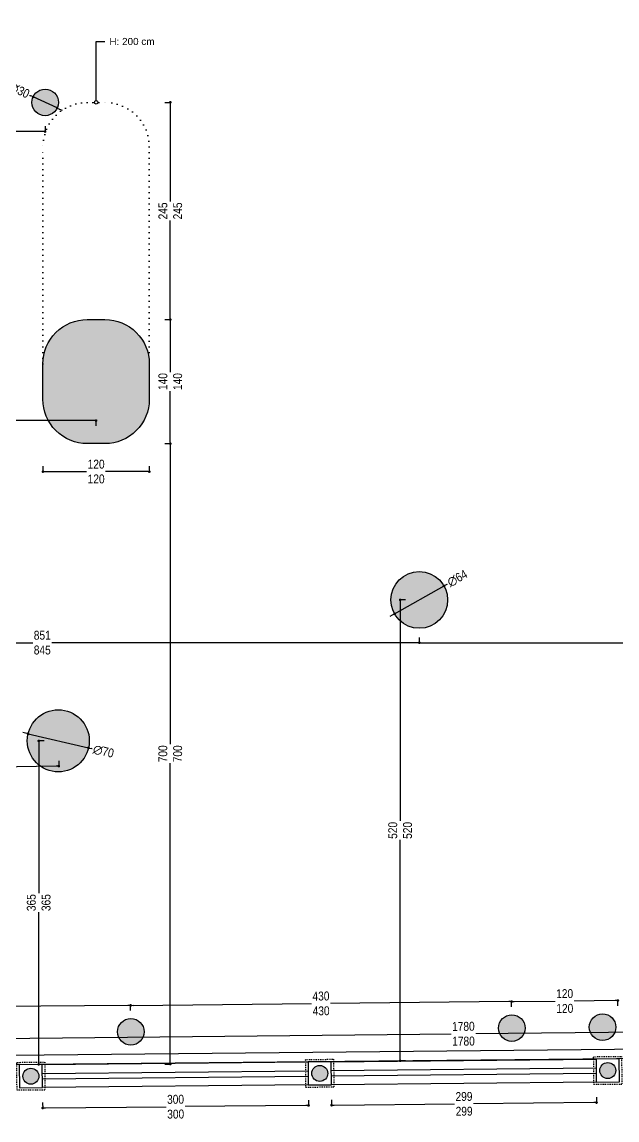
# Model space of a CAD drawing. Header units: millimetres. Extents: x 863 to 22635, y -482 to 12118.
# Drawn here: x 15644 to 16315, y 7061 to 8300 of the extents above; entities that cross this region are included whole.
import ezdxf
from ezdxf import colors
from ezdxf.entities.mleader import LeaderData, LeaderLine
from ezdxf.math import Vec2, Vec3

# ---------------------------------------------------------------- set-up
doc = ezdxf.new("R2010")
doc.units = ezdxf.units.MM
doc.header["$PDMODE"] = 35
doc.linetypes.add('DOTX2', pattern=[12.7, 0, -12.7])
doc.linetypes.add('JIS_02_1.0', pattern=[2, 1, -1])
for name, color, linetype in [('ALUMINIUM_0G', 145, 'Continuous'), ('DIM_0G', 20, 'Continuous'), ('Existing WALL_0G', 65, 'Continuous'), ('LIGHT_0G', 12, 'Continuous'), ('PAVEMENT OUTSIDE_0G', 25, 'Continuous'), ('PLANT TREE_0G', 65, 'Continuous')]:
    doc.layers.add(name, color=color, linetype=linetype)
doc.styles.add('OZGU', font='ARIALN.TTF')
doc.styles.get("Standard").update_dxf_attribs({"font": 'arial.ttf'})
doc.dimstyles.new('0G_1_50_ORTA', dxfattribs={"dimtxt": 10, "dimasz": 3, "dimexe": 1, "dimexo": 4, "dimgap": 1, "dimtad": 0, "dimdec": 1, "dimzin": 9, "dimtxsty": 'OZGU', "dimblk": 'DOT', "dimcen": 2, "dimclrd": 256, "dimclre": 256, "dimclrt": 256, "dimadec": 1, "dimazin": 2, "dimtfac": 1, "dimtdec": 1, "dimtix": 1, "dimtmove": 2, "dimatfit": 3, "dimldrblk": 'ARCHTICK', "dimfxl": 6, "dimfxlon": 1, "dimtfill": 1, "dimarcsym": 0})

# ---------------------------------------------------------------- blocks, each defined once
blk = doc.blocks.new('220907_DIS-KOLON')
at = {"layer": 'LIGHT_0G'}
h = blk.add_hatch(color=51, dxfattribs=at)
h.dxf.hatch_style = 1
edge = h.paths.add_edge_path()
edge.add_arc((0, 0), 9, 0, 360)
at = {"layer": 'Existing WALL_0G', "linetype": 'JIS_02_1.0'}
blk.add_lwpolyline([(15.9, -15.6), (-15.6, -15.9), (-15.9, 15.6), (15.6, 15.9)], close=True, dxfattribs=at)
at = {"layer": 'Existing WALL_0G'}
blk.add_lwpolyline([(13.1, -12.9), (12.9, 13.1), (-13.1, 12.9), (-12.9, -13.1)], close=True, dxfattribs=at)
at = {"layer": 'LIGHT_0G', "color": 51}
blk.add_circle((0, 0), 9, dxfattribs=at)
blk = doc.blocks.new('220907_BAHCE-SINIR-DUVAR')
at = {"layer": 'ALUMINIUM_0G'}
for points in [[(728.9, 10.1), (1027.9, 13.1)], [(402.9, 6.9), (702.9, 9.9)], [(403, 0.9), (703, 3.9)], [(729, 4.1), (1028, 7.1)]]:
    blk.add_lwpolyline(points, dxfattribs=at)
at = {"layer": 'Existing WALL_0G'}
for points in [[(402.9, 16.9), (702.8, 19.9)], [(728.8, 20.1), (1027.8, 23.1)], [(703.1, -6.1), (403.1, -9.1)], [(1028.1, -2.9), (729.1, -5.9)]]:
    blk.add_lwpolyline(points, dxfattribs=at)
for p in [(1041, 10.2), (390, 3.8), (716, 7)]:
    blk.add_blockref('220907_DIS-KOLON', p, dxfattribs=at)
blk = doc.blocks.new('_Dot')
at = {"color": 0, "linetype": 'ByBlock', "lineweight": -2}
blk.add_line((-0.5, 0), (-1, 0), dxfattribs=at)
at = {"color": 0, "linetype": 'ByBlock', "const_width": 0.5}
blk.add_lwpolyline([(-0.25, 0, 1), (0.25, 0, 1)], format="xyb", close=True, dxfattribs=at)
blk = doc.blocks.new('*D733')
at = {"layer": 'Defpoints', "color": 0, "transparency": 16777216}
for p in [(15992.8, 7100.4), (16291.8, 7103.3), (15993.1, 7077.3)]:
    blk.add_point(p, dxfattribs=at)
at = {"layer": 'DIM_0G', "lineweight": -2, "transparency": 16777216}
for p, q in [((15993, 7083.3), (15993.1, 7076.3)), ((15996.1, 7077.4), (16132.4, 7078.7)), ((16289.1, 7080.2), (16152.7, 7078.9)), ((16292, 7086.3), (16292.1, 7079.3))]:
    blk.add_line(p, q, dxfattribs=at)
at = {"layer": 'DIM_0G', "lineweight": -2, "transparency": 16777216, "xscale": 3, "yscale": 3, "zscale": 3}
for p, rotation in [((15993.1, 7077.3), 180.5604400038707), ((16292.1, 7080.3), 0.5604400038706903)]:
    blk.add_blockref('_Dot', p, dxfattribs=dict(at, rotation=rotation))
at = {"layer": 'DIM_0G', "transparency": 16777216, "insert": (16142.6, 7078.8), "char_height": 10, "attachment_point": 5, "rotation": 0.5604, "style": 'OZGU', "bg_fill": 3, "box_fill_scale": 1.1, "bg_fill_color": 256, "bg_fill_true_color": 13158600, "bg_fill_transparency": 0}
blk.add_mtext('299\\P299', dxfattribs=at)
blk = doc.blocks.new('_ArchTick')
at = {"color": 0, "linetype": 'ByBlock', "const_width": 0.15}
blk.add_lwpolyline([(-0.5, -0.5), (0.5, 0.5)], dxfattribs=at)
blk = doc.blocks.new('*D734')
at = {"layer": 'Defpoints', "color": 0, "transparency": 16777216}
for p in [(15966.8, 7100.1), (15666.9, 7097.2), (15667.1, 7074.2)]:
    blk.add_point(p, dxfattribs=at)
at = {"layer": 'DIM_0G', "lineweight": -2, "transparency": 16777216}
for p, q in [((15667, 7080.2), (15667.1, 7073.2)), ((15670.1, 7074.2), (15807, 7075.5)), ((15964.1, 7077.1), (15827.1, 7075.7)), ((15967, 7083.1), (15967.1, 7076.1))]:
    blk.add_line(p, q, dxfattribs=at)
at = {"layer": 'DIM_0G', "lineweight": -2, "transparency": 16777216, "xscale": 3, "yscale": 3, "zscale": 3}
for p, rotation in [((15667.1, 7074.2), 180.5604400063357), ((15967.1, 7077.1), 0.5604400063356785)]:
    blk.add_blockref('_Dot', p, dxfattribs=dict(at, rotation=rotation))
at = {"layer": 'DIM_0G', "transparency": 16777216, "insert": (15817.1, 7075.6), "char_height": 10, "attachment_point": 5, "rotation": 0.5604, "style": 'OZGU', "bg_fill": 3, "box_fill_scale": 1.1, "bg_fill_color": 256, "bg_fill_true_color": 13158600, "bg_fill_transparency": 0}
blk.add_mtext('300\\P300', dxfattribs=at)
blk = doc.blocks.new('*D738')
at = {"layer": 'Defpoints', "color": 0, "transparency": 16777216}
for p in [(17031.8, 7166.6), (17032, 7147.6), (15252.1, 7130.1)]:
    blk.add_point(p, dxfattribs=at)
at = {"layer": 'DIM_0G', "lineweight": -2, "transparency": 16777216}
for p, q in [((17028.8, 7166.6), (16154.7, 7158)), ((17031.9, 7160.6), (17031.8, 7167.6)), ((15252, 7143.2), (15251.9, 7150.2)), ((15254.9, 7149.2), (16129, 7157.8))]:
    blk.add_line(p, q, dxfattribs=at)
at = {"layer": 'DIM_0G', "lineweight": -2, "transparency": 16777216, "xscale": 3, "yscale": 3, "zscale": 3}
for p, rotation in [((17031.8, 7166.6), 0.5604400401594011), ((15251.9, 7149.2), 180.5604400401594)]:
    blk.add_blockref('_Dot', p, dxfattribs=dict(at, rotation=rotation))
at = {"layer": 'DIM_0G', "transparency": 16777216, "insert": (16141.9, 7157.9), "char_height": 10, "attachment_point": 5, "rotation": 0.5604, "style": 'OZGU', "bg_fill": 3, "box_fill_scale": 1.1, "bg_fill_color": 256, "bg_fill_true_color": 13158600, "bg_fill_transparency": 0}
blk.add_mtext('1780\\P1780', dxfattribs=at)
blk = doc.blocks.new('*D740')
at = {"layer": 'Defpoints', "color": 0, "transparency": 16777216}
for p in [(16196.2, 7194.2), (16196.5, 7164.4), (15766.5, 7160.2)]:
    blk.add_point(p, dxfattribs=at)
at = {"layer": 'DIM_0G', "lineweight": -2, "transparency": 16777216}
for p, q in [((15766.3, 7184), (15766.2, 7191)), ((15769.3, 7190), (15971, 7192)), ((16193.2, 7194.2), (15991.4, 7192.2)), ((16196.3, 7188.2), (16196.2, 7195.2))]:
    blk.add_line(p, q, dxfattribs=at)
at = {"layer": 'DIM_0G', "lineweight": -2, "transparency": 16777216, "xscale": 3, "yscale": 3, "zscale": 3}
for p, rotation in [((15766.3, 7190), 180.5604400401593), ((16196.2, 7194.2), 0.5604400401593247)]:
    blk.add_blockref('_Dot', p, dxfattribs=dict(at, rotation=rotation))
at = {"layer": 'DIM_0G', "transparency": 16777216, "insert": (15981.2, 7192.1), "char_height": 10, "attachment_point": 5, "rotation": 0.5604, "style": 'OZGU', "bg_fill": 3, "box_fill_scale": 1.1, "bg_fill_color": 256, "bg_fill_true_color": 13158600, "bg_fill_transparency": 0}
blk.add_mtext('430\\P430', dxfattribs=at)
blk = doc.blocks.new('*D741')
at = {"layer": 'Defpoints', "color": 0, "transparency": 16777216}
for p in [(16316.2, 7195.4), (16196.5, 7164.4), (16316.5, 7165.6)]:
    blk.add_point(p, dxfattribs=at)
at = {"layer": 'DIM_0G', "lineweight": -2, "transparency": 16777216}
for p, q in [((16196.3, 7188.2), (16196.2, 7195.2)), ((16199.2, 7194.2), (16246.5, 7194.7)), ((16313.2, 7195.4), (16265.9, 7194.9)), ((16316.3, 7189.4), (16316.2, 7196.4))]:
    blk.add_line(p, q, dxfattribs=at)
at = {"layer": 'DIM_0G', "lineweight": -2, "transparency": 16777216, "xscale": 3, "yscale": 3, "zscale": 3}
for p, rotation in [((16196.2, 7194.2), 180.5604400401593), ((16316.2, 7195.4), 0.560440040159312)]:
    blk.add_blockref('_Dot', p, dxfattribs=dict(at, rotation=rotation))
at = {"layer": 'DIM_0G', "transparency": 16777216, "insert": (16256.2, 7194.8), "char_height": 10, "attachment_point": 5, "rotation": 0.5604, "style": 'OZGU', "bg_fill": 3, "box_fill_scale": 1.1, "bg_fill_color": 256, "bg_fill_true_color": 13158600, "bg_fill_transparency": 0}
blk.add_mtext('120\\P120', dxfattribs=at)
blk = doc.blocks.new('*D745')
at = {"layer": 'Defpoints', "color": 0, "transparency": 16777216}
for p in [(15766.3, 7190), (15251.6, 7155.1), (15766.5, 7160.2)]:
    blk.add_point(p, dxfattribs=at)
at = {"layer": 'DIM_0G', "lineweight": -2, "transparency": 16777216}
for p, q in [((15251.3, 7179), (15251.3, 7186)), ((15254.3, 7185), (15498.7, 7187.4)), ((15763.3, 7190), (15518.9, 7187.6)), ((15766.3, 7184), (15766.2, 7191))]:
    blk.add_line(p, q, dxfattribs=at)
at = {"layer": 'DIM_0G', "lineweight": -2, "transparency": 16777216, "xscale": 3, "yscale": 3, "zscale": 3}
for p, rotation in [((15251.3, 7185), 180.5604400401595), ((15766.3, 7190), 0.5604400401595155)]:
    blk.add_blockref('_Dot', p, dxfattribs=dict(at, rotation=rotation))
at = {"layer": 'DIM_0G', "transparency": 16777216, "insert": (15508.8, 7187.5), "char_height": 10, "attachment_point": 5, "rotation": 0.5604, "style": 'OZGU', "bg_fill": 3, "box_fill_scale": 1.1, "bg_fill_color": 256, "bg_fill_true_color": 13158600, "bg_fill_transparency": 0}
blk.add_mtext('515\\P515', dxfattribs=at)
blk = doc.blocks.new('*D746')
at = {"layer": 'Defpoints', "color": 0, "transparency": 16777216}
blk.add_point((15650.6, 7496.4), dxfattribs=at)
at = {"layer": 'DIM_0G', "lineweight": -2, "transparency": 16777216}
for p, q in [((15647.7, 7497.1), (15644.8, 7497.8)), ((15724.6, 7479.1), (15721.7, 7479.8))]:
    blk.add_line(p, q, dxfattribs=at)
at = {"layer": 'DIM_0G', "lineweight": -2, "transparency": 16777216, "xscale": 3, "yscale": 3, "zscale": 3, "rotation": 346.7801346975967}
blk.add_blockref('_Dot', (15650.6, 7496.4), dxfattribs=at)
at = {"layer": 'DIM_0G', "transparency": 16777216, "insert": (15735.6, 7476.5), "char_height": 10, "attachment_point": 5, "rotation": 346.7801, "style": 'OZGU', "bg_fill": 3, "box_fill_scale": 1.1, "bg_fill_color": 256, "bg_fill_true_color": 13158600, "bg_fill_transparency": 0}
blk.add_mtext('∅70', dxfattribs=at)
at = {"layer": 'Defpoints', "color": 0, "transparency": 16777216}
blk.add_point((15718.8, 7480.4), dxfattribs=at)
at = {"layer": 'DIM_0G', "lineweight": -2, "transparency": 16777216}
blk.add_line((15650.6, 7496.4), (15718.8, 7480.4), dxfattribs=at)
at = {"layer": 'DIM_0G', "lineweight": -2, "transparency": 16777216, "xscale": 3, "yscale": 3, "zscale": 3, "rotation": 166.7801346975967}
blk.add_blockref('_Dot', (15718.8, 7480.4), dxfattribs=at)
blk = doc.blocks.new('*D747')
at = {"layer": 'Defpoints', "color": 0, "transparency": 16777216}
for p in [(15684.7, 7488.4), (15662.6, 7123.4), (15688.3, 7123.4)]:
    blk.add_point(p, dxfattribs=at)
at = {"layer": 'DIM_0G', "lineweight": -2, "transparency": 16777216}
for p, q in [((15668.6, 7488.4), (15661.6, 7488.4)), ((15662.6, 7485.4), (15662.6, 7316)), ((15662.6, 7126.4), (15662.6, 7295.8)), ((15668.6, 7123.4), (15661.6, 7123.4))]:
    blk.add_line(p, q, dxfattribs=at)
at = {"layer": 'DIM_0G', "lineweight": -2, "transparency": 16777216, "xscale": 3, "yscale": 3, "zscale": 3}
for p, rotation in [((15662.6, 7488.4), 90), ((15662.6, 7123.4), 270)]:
    blk.add_blockref('_Dot', p, dxfattribs=dict(at, rotation=rotation))
at = {"layer": 'DIM_0G', "transparency": 16777216, "insert": (15662.6, 7305.9), "char_height": 10, "attachment_point": 5, "rotation": 90, "style": 'OZGU', "bg_fill": 3, "box_fill_scale": 1.1, "bg_fill_color": 256, "bg_fill_true_color": 13158600, "bg_fill_transparency": 0}
blk.add_mtext('365\\P365', dxfattribs=at)
blk = doc.blocks.new('*D748')
at = {"layer": 'Defpoints', "color": 0, "transparency": 16777216}
for p in [(15684.7, 7488.4), (15244.8, 7479.3), (15245.4, 7450.8)]:
    blk.add_point(p, dxfattribs=at)
at = {"layer": 'DIM_0G', "lineweight": -2, "transparency": 16777216}
for p, q in [((15682.3, 7460), (15475.6, 7455.6)), ((15685.2, 7466), (15685.3, 7459)), ((15245.3, 7456.8), (15245.4, 7449.8)), ((15248.4, 7450.9), (15455.1, 7455.2))]:
    blk.add_line(p, q, dxfattribs=at)
at = {"layer": 'DIM_0G', "lineweight": -2, "transparency": 16777216, "xscale": 3, "yscale": 3, "zscale": 3}
for p, rotation in [((15685.3, 7460), 1.195223565257342), ((15245.4, 7450.8), 181.1952235652573)]:
    blk.add_blockref('_Dot', p, dxfattribs=dict(at, rotation=rotation))
at = {"layer": 'DIM_0G', "transparency": 16777216, "insert": (15465.4, 7455.4), "char_height": 10, "attachment_point": 5, "rotation": 1.1952, "style": 'OZGU', "bg_fill": 3, "box_fill_scale": 1.1, "bg_fill_color": 256, "bg_fill_true_color": 13158600, "bg_fill_transparency": 0}
blk.add_mtext('440\\P440', dxfattribs=at)
blk = doc.blocks.new('*D749')
at = {"layer": 'Defpoints', "color": 0, "transparency": 16777216}
for p in [(16092.1, 7647.4), (16070.5, 7127.4), (16097.2, 7127.4)]:
    blk.add_point(p, dxfattribs=at)
at = {"layer": 'DIM_0G', "lineweight": -2, "transparency": 16777216}
for p, q in [((16076.5, 7647.4), (16069.5, 7647.4)), ((16070.5, 7644.4), (16070.5, 7397.5)), ((16070.5, 7130.4), (16070.5, 7377.4)), ((16076.5, 7127.4), (16069.5, 7127.4))]:
    blk.add_line(p, q, dxfattribs=at)
at = {"layer": 'DIM_0G', "lineweight": -2, "transparency": 16777216, "xscale": 3, "yscale": 3, "zscale": 3}
for p, rotation in [((16070.5, 7647.4), 90), ((16070.5, 7127.4), 270)]:
    blk.add_blockref('_Dot', p, dxfattribs=dict(at, rotation=rotation))
at = {"layer": 'DIM_0G', "transparency": 16777216, "insert": (16070.5, 7387.4), "char_height": 10, "attachment_point": 5, "rotation": 90, "style": 'OZGU', "bg_fill": 3, "box_fill_scale": 1.1, "bg_fill_color": 256, "bg_fill_true_color": 13158600, "bg_fill_transparency": 0}
blk.add_mtext('520\\P520', dxfattribs=at)
blk = doc.blocks.new('*D750')
at = {"layer": 'Defpoints', "color": 0, "transparency": 16777216}
blk.add_point((16064.2, 7631.7), dxfattribs=at)
at = {"layer": 'DIM_0G', "lineweight": -2, "transparency": 16777216}
for p, q in [((16125.2, 7666.1), (16122.6, 7664.6)), ((16061.6, 7630.3), (16059, 7628.8))]:
    blk.add_line(p, q, dxfattribs=at)
at = {"layer": 'DIM_0G', "lineweight": -2, "transparency": 16777216, "xscale": 3, "yscale": 3, "zscale": 3, "rotation": 29.42226108101898}
blk.add_blockref('_Dot', (16064.2, 7631.7), dxfattribs=at)
at = {"layer": 'DIM_0G', "transparency": 16777216, "insert": (16135, 7671.7), "char_height": 10, "attachment_point": 5, "rotation": 29.4223, "style": 'OZGU', "bg_fill": 3, "box_fill_scale": 1.1, "bg_fill_color": 256, "bg_fill_true_color": 13158600, "bg_fill_transparency": 0}
blk.add_mtext('∅64', dxfattribs=at)
at = {"layer": 'Defpoints', "color": 0, "transparency": 16777216}
blk.add_point((16120, 7663.2), dxfattribs=at)
at = {"layer": 'DIM_0G', "lineweight": -2, "transparency": 16777216}
blk.add_line((16064.2, 7631.7), (16120, 7663.2), dxfattribs=at)
at = {"layer": 'DIM_0G', "lineweight": -2, "transparency": 16777216, "xscale": 3, "yscale": 3, "zscale": 3, "rotation": 209.422261081019}
blk.add_blockref('_Dot', (16120, 7663.2), dxfattribs=at)
blk = doc.blocks.new('*D751')
at = {"layer": 'Defpoints', "color": 0, "transparency": 16777216}
for p in [(16092.1, 7647.4), (17032, 7647.4), (17032, 7599.2)]:
    blk.add_point(p, dxfattribs=at)
at = {"layer": 'DIM_0G', "lineweight": -2, "transparency": 16777216}
for p, q in [((16092.1, 7605.2), (16092.1, 7598.2)), ((16095.1, 7599.2), (16552, 7599.2)), ((17029, 7599.2), (16572.1, 7599.2)), ((17032, 7605.2), (17032, 7598.2))]:
    blk.add_line(p, q, dxfattribs=at)
at = {"layer": 'DIM_0G', "lineweight": -2, "transparency": 16777216, "xscale": 3, "yscale": 3, "zscale": 3, "rotation": 180}
blk.add_blockref('_Dot', (16092.1, 7599.2), dxfattribs=at)
at = {"layer": 'DIM_0G', "lineweight": -2, "transparency": 16777216, "xscale": 3, "yscale": 3, "zscale": 3}
blk.add_blockref('_Dot', (17032, 7599.2), dxfattribs=at)
at = {"layer": 'DIM_0G', "transparency": 16777216, "insert": (16562.1, 7599.2), "char_height": 10, "attachment_point": 5, "style": 'OZGU', "bg_fill": 3, "box_fill_scale": 1.1, "bg_fill_color": 256, "bg_fill_true_color": 13158600, "bg_fill_transparency": 0}
blk.add_mtext('940\\P{\\C2;935}', dxfattribs=at)
blk = doc.blocks.new('*D752')
at = {"layer": 'Defpoints', "color": 0, "transparency": 16777216}
for p in [(15241.1, 7659.2), (16092.1, 7647.4), (15241.1, 7599.2)]:
    blk.add_point(p, dxfattribs=at)
at = {"layer": 'DIM_0G', "lineweight": -2, "transparency": 16777216}
for p, q in [((15241.1, 7605.2), (15241.1, 7598.2)), ((15244.1, 7599.2), (15656.5, 7599.2)), ((16089.1, 7599.2), (15676.7, 7599.2)), ((16092.1, 7605.2), (16092.1, 7598.2))]:
    blk.add_line(p, q, dxfattribs=at)
at = {"layer": 'DIM_0G', "lineweight": -2, "transparency": 16777216, "xscale": 3, "yscale": 3, "zscale": 3, "rotation": 180}
blk.add_blockref('_Dot', (15241.1, 7599.2), dxfattribs=at)
at = {"layer": 'DIM_0G', "lineweight": -2, "transparency": 16777216, "xscale": 3, "yscale": 3, "zscale": 3}
blk.add_blockref('_Dot', (16092.1, 7599.2), dxfattribs=at)
at = {"layer": 'DIM_0G', "transparency": 16777216, "insert": (15666.6, 7599.2), "char_height": 10, "attachment_point": 5, "style": 'OZGU', "bg_fill": 3, "box_fill_scale": 1.1, "bg_fill_color": 256, "bg_fill_true_color": 13158600, "bg_fill_transparency": 0}
blk.add_mtext('851\\P{\\C2;845}', dxfattribs=at)
blk = doc.blocks.new('*D753')
at = {"layer": 'Defpoints', "color": 0, "transparency": 16777216}
for p in [(15727.4, 7823.8), (15722.9, 7123.8), (15811.1, 7123.8)]:
    blk.add_point(p, dxfattribs=at)
at = {"layer": 'DIM_0G', "lineweight": -2, "transparency": 16777216}
for p, q in [((15805.1, 7823.8), (15812.1, 7823.8)), ((15811.1, 7820.8), (15811.1, 7483.8)), ((15811.1, 7126.8), (15811.1, 7463.7)), ((15805.1, 7123.8), (15812.1, 7123.8))]:
    blk.add_line(p, q, dxfattribs=at)
at = {"layer": 'DIM_0G', "lineweight": -2, "transparency": 16777216, "xscale": 3, "yscale": 3, "zscale": 3}
for p, rotation in [((15811.1, 7823.8), 90), ((15811.1, 7123.8), 270)]:
    blk.add_blockref('_Dot', p, dxfattribs=dict(at, rotation=rotation))
at = {"layer": 'DIM_0G', "transparency": 16777216, "insert": (15811.1, 7473.8), "char_height": 10, "attachment_point": 5, "rotation": 90, "style": 'OZGU', "bg_fill": 3, "box_fill_scale": 1.1, "bg_fill_color": 256, "bg_fill_true_color": 13158600, "bg_fill_transparency": 0}
blk.add_mtext('700\\P700', dxfattribs=at)
blk = doc.blocks.new('*D754')
at = {"layer": 'Defpoints', "color": 0, "transparency": 16777216}
for p in [(15727.4, 7963.8), (15811.1, 7963.8), (15727.4, 7823.8)]:
    blk.add_point(p, dxfattribs=at)
at = {"layer": 'DIM_0G', "lineweight": -2, "transparency": 16777216}
for p, q in [((15805.1, 7963.8), (15812.1, 7963.8)), ((15811.1, 7960.8), (15811.1, 7903.4)), ((15811.1, 7826.8), (15811.1, 7884.1)), ((15805.1, 7823.8), (15812.1, 7823.8))]:
    blk.add_line(p, q, dxfattribs=at)
at = {"layer": 'DIM_0G', "lineweight": -2, "transparency": 16777216, "xscale": 3, "yscale": 3, "zscale": 3}
for p, rotation in [((15811.1, 7963.8), 90), ((15811.1, 7823.8), 270)]:
    blk.add_blockref('_Dot', p, dxfattribs=dict(at, rotation=rotation))
at = {"layer": 'DIM_0G', "transparency": 16777216, "insert": (15811.1, 7893.8), "char_height": 10, "attachment_point": 5, "rotation": 90, "style": 'OZGU', "bg_fill": 3, "box_fill_scale": 1.1, "bg_fill_color": 256, "bg_fill_true_color": 13158600, "bg_fill_transparency": 0}
blk.add_mtext('140\\P140', dxfattribs=at)
blk = doc.blocks.new('*D755')
at = {"layer": 'Defpoints', "color": 0, "transparency": 16777216}
for p in [(15727.4, 8208.8), (15811.1, 8208.8), (15727.4, 7963.8)]:
    blk.add_point(p, dxfattribs=at)
at = {"layer": 'DIM_0G', "lineweight": -2, "transparency": 16777216}
for p, q in [((15805.1, 8208.8), (15812.1, 8208.8)), ((15811.1, 8205.8), (15811.1, 8096.4)), ((15811.1, 7966.8), (15811.1, 8076.1)), ((15805.1, 7963.8), (15812.1, 7963.8))]:
    blk.add_line(p, q, dxfattribs=at)
at = {"layer": 'DIM_0G', "lineweight": -2, "transparency": 16777216, "xscale": 3, "yscale": 3, "zscale": 3}
for p, rotation in [((15811.1, 8208.8), 90), ((15811.1, 7963.8), 270)]:
    blk.add_blockref('_Dot', p, dxfattribs=dict(at, rotation=rotation))
at = {"layer": 'DIM_0G', "transparency": 16777216, "insert": (15811.1, 8086.3), "char_height": 10, "attachment_point": 5, "rotation": 90, "style": 'OZGU', "bg_fill": 3, "box_fill_scale": 1.1, "bg_fill_color": 256, "bg_fill_true_color": 13158600, "bg_fill_transparency": 0}
blk.add_mtext('245\\P245', dxfattribs=at)
blk = doc.blocks.new('*D756')
at = {"layer": 'Defpoints', "color": 0, "transparency": 16777216}
for p in [(15667.4, 7893.8), (15787.4, 7893.8), (15667.4, 7792.2)]:
    blk.add_point(p, dxfattribs=at)
at = {"layer": 'DIM_0G', "lineweight": -2, "transparency": 16777216}
for p, q in [((15667.4, 7798.2), (15667.4, 7791.2)), ((15787.4, 7798.2), (15787.4, 7791.2)), ((15670.4, 7792.2), (15717.7, 7792.2)), ((15784.4, 7792.2), (15737.1, 7792.2))]:
    blk.add_line(p, q, dxfattribs=at)
at = {"layer": 'DIM_0G', "lineweight": -2, "transparency": 16777216, "xscale": 3, "yscale": 3, "zscale": 3, "rotation": 180}
blk.add_blockref('_Dot', (15667.4, 7792.2), dxfattribs=at)
at = {"layer": 'DIM_0G', "lineweight": -2, "transparency": 16777216, "xscale": 3, "yscale": 3, "zscale": 3}
blk.add_blockref('_Dot', (15787.4, 7792.2), dxfattribs=at)
at = {"layer": 'DIM_0G', "transparency": 16777216, "insert": (15727.4, 7792.2), "char_height": 10, "attachment_point": 5, "style": 'OZGU', "bg_fill": 3, "box_fill_scale": 1.1, "bg_fill_color": 256, "bg_fill_true_color": 13158600, "bg_fill_transparency": 0}
blk.add_mtext('120\\P120', dxfattribs=at)
blk = doc.blocks.new('_DotBlank')
at = {"color": 0, "linetype": 'ByBlock', "lineweight": -2}
blk.add_line((-0.5, 0), (-1, 0), dxfattribs=at)
blk.add_circle((0, 0), 0.5, dxfattribs=at)
blk = doc.blocks.new('*D757')
at = {"layer": 'Defpoints', "color": 0, "transparency": 16777216}
blk.add_point((15683.4, 8202.5), dxfattribs=at)
at = {"layer": 'DIM_0G', "lineweight": -2, "transparency": 16777216}
for p, q in [((15650.7, 8217.5), (15653.5, 8216.3)), ((15686.2, 8201.2), (15688.9, 8200))]:
    blk.add_line(p, q, dxfattribs=at)
at = {"layer": 'DIM_0G', "lineweight": -2, "transparency": 16777216, "xscale": 3, "yscale": 3, "zscale": 3, "rotation": 155.3056365057093}
blk.add_blockref('_Dot', (15683.4, 8202.5), dxfattribs=at)
at = {"layer": 'DIM_0G', "transparency": 16777216, "insert": (15640.5, 8222.3), "char_height": 10, "attachment_point": 5, "rotation": 335.3056, "style": 'OZGU', "bg_fill": 3, "box_fill_scale": 1.1, "bg_fill_color": 256, "bg_fill_true_color": 13158600, "bg_fill_transparency": 0}
blk.add_mtext('∅30', dxfattribs=at)
at = {"layer": 'Defpoints', "color": 0, "transparency": 16777216}
blk.add_point((15656.2, 8215), dxfattribs=at)
at = {"layer": 'DIM_0G', "lineweight": -2, "transparency": 16777216}
blk.add_line((15683.4, 8202.5), (15656.2, 8215), dxfattribs=at)
at = {"layer": 'DIM_0G', "lineweight": -2, "transparency": 16777216, "xscale": 3, "yscale": 3, "zscale": 3, "rotation": 335.3056365057093}
blk.add_blockref('_Dot', (15656.2, 8215), dxfattribs=at)
blk = doc.blocks.new('*D758')
at = {"layer": 'Defpoints', "color": 0, "transparency": 16777216}
for p in [(15237.4, 7849.7), (15237.4, 7836.3), (15727.4, 7823.8)]:
    blk.add_point(p, dxfattribs=at)
at = {"layer": 'DIM_0G', "lineweight": -2, "transparency": 16777216}
for p, q in [((15237.4, 7843.7), (15237.4, 7850.7)), ((15240.4, 7849.7), (15472.2, 7849.7)), ((15724.4, 7849.7), (15492.6, 7849.7)), ((15727.4, 7843.7), (15727.4, 7850.7))]:
    blk.add_line(p, q, dxfattribs=at)
at = {"layer": 'DIM_0G', "lineweight": -2, "transparency": 16777216, "xscale": 3, "yscale": 3, "zscale": 3, "rotation": 180}
blk.add_blockref('_Dot', (15237.4, 7849.7), dxfattribs=at)
at = {"layer": 'DIM_0G', "lineweight": -2, "transparency": 16777216, "xscale": 3, "yscale": 3, "zscale": 3}
blk.add_blockref('_Dot', (15727.4, 7849.7), dxfattribs=at)
at = {"layer": 'DIM_0G', "transparency": 16777216, "insert": (15482.4, 7849.7), "char_height": 10, "attachment_point": 5, "style": 'OZGU', "bg_fill": 3, "box_fill_scale": 1.1, "bg_fill_color": 256, "bg_fill_true_color": 13158600, "bg_fill_transparency": 0}
blk.add_mtext('490\\P490', dxfattribs=at)
blk = doc.blocks.new('*D759')
at = {"layer": 'Defpoints', "color": 0, "transparency": 16777216}
for p in [(15669.8, 8208.8), (15229.8, 8199.6), (15229.8, 8175.9)]:
    blk.add_point(p, dxfattribs=at)
at = {"layer": 'DIM_0G', "lineweight": -2, "transparency": 16777216}
for p, q in [((15229.8, 8181.9), (15229.8, 8174.9)), ((15669.8, 8181.9), (15669.8, 8174.9)), ((15232.8, 8175.9), (15439.6, 8175.9)), ((15666.8, 8175.9), (15460, 8175.9))]:
    blk.add_line(p, q, dxfattribs=at)
at = {"layer": 'DIM_0G', "lineweight": -2, "transparency": 16777216, "xscale": 3, "yscale": 3, "zscale": 3, "rotation": 180}
blk.add_blockref('_Dot', (15229.8, 8175.9), dxfattribs=at)
at = {"layer": 'DIM_0G', "lineweight": -2, "transparency": 16777216, "xscale": 3, "yscale": 3, "zscale": 3}
blk.add_blockref('_Dot', (15669.8, 8175.9), dxfattribs=at)
at = {"layer": 'DIM_0G', "transparency": 16777216, "insert": (15449.8, 8175.9), "char_height": 10, "attachment_point": 5, "style": 'OZGU', "bg_fill": 3, "box_fill_scale": 1.1, "bg_fill_color": 256, "bg_fill_true_color": 13158600, "bg_fill_transparency": 0}
blk.add_mtext('440\\P440', dxfattribs=at)

msp = doc.modelspace()

# ---------------------------------------------------------------- hatches: boundary and pattern name
at = {"layer": 'PLANT TREE_0G'}
h = msp.add_hatch(color=256, dxfattribs=at)
h.dxf.hatch_style = 1
h.set_gradient(color1=(19, 103, 52), name='SPHERICAL')
edge = h.paths.add_edge_path()
edge.add_arc((15669.81, 8208.77), 15, 0, 360)
h = msp.add_hatch(color=256, dxfattribs=at)
h.dxf.hatch_style = 1
h.set_gradient(color1=(19, 103, 52), name='SPHERICAL')
edge = h.paths.add_edge_path()
edge.add_line((15737.39, 7823.77), (15717.39, 7823.77))
edge.add_arc((15717.39, 7873.77), 50, 180, 270, ccw=False)
edge.add_line((15667.39, 7873.77), (15667.39, 7913.77))
edge.add_arc((15717.39, 7913.77), 50, 90, 180, ccw=False)
edge.add_line((15717.39, 7963.77), (15737.39, 7963.77))
edge.add_arc((15737.39, 7913.77), 50, 0, 90, ccw=False)
edge.add_line((15787.39, 7913.77), (15787.39, 7873.77))
edge.add_arc((15737.39, 7873.77), 50, -90, 0, ccw=False)
h = msp.add_hatch(color=256, dxfattribs=at)
h.dxf.hatch_style = 1
h.set_gradient(color1=(19, 103, 52), name='SPHERICAL')
edge = h.paths.add_edge_path()
edge.add_arc((16092.08, 7647.45), 32, 0, 360)
h = msp.add_hatch(color=256, dxfattribs=at)
h.dxf.hatch_style = 1
h.set_gradient(color1=(19, 103, 52), name='SPHERICAL')
edge = h.paths.add_edge_path()
edge.add_arc((15684.7, 7488.44), 35, 0, 360)
h = msp.add_hatch(color=256, dxfattribs=at)
h.dxf.hatch_style = 1
h.set_gradient(color1=(19, 103, 52), name='SPHERICAL')
edge = h.paths.add_edge_path()
edge.add_arc((15766.55, 7160.18), 15, 0, 360)
h = msp.add_hatch(color=256, dxfattribs=at)
h.dxf.hatch_style = 1
h.set_gradient(color1=(19, 103, 52), name='SPHERICAL')
edge = h.paths.add_edge_path()
edge.add_arc((16196.51, 7164.38), 15, 0, 360)
h = msp.add_hatch(color=256, dxfattribs=at)
h.dxf.hatch_style = 1
h.set_gradient(color1=(19, 103, 52), name='SPHERICAL')
edge = h.paths.add_edge_path()
edge.add_arc((16298.96, 7165.39), 15, 0, 360)

# ---------------------------------------------------------------- linework, layer by layer
at = {"layer": 'PAVEMENT OUTSIDE_0G'}
msp.add_lwpolyline([(16753.04, 8847.66), (16753.04, 8858.66), (17043.04, 8858.66), (17043.04, 7136.66), (15241.33, 7119.04), (15205.04, 8858.66), (16561.04, 8858.66), (16561.04, 8847.66), (15216.27, 8847.66), (15252.1, 7130.15), (17032.04, 7147.56), (17032.04, 8847.66)], close=True, dxfattribs=at)
at = {"layer": 'PLANT TREE_0G', "linetype": 'DOTX2', "ltscale": 0.5}
msp.add_lwpolyline([(15667.39, 7913.77), (15667.39, 8158.77, -0.4142136), (15717.39, 8208.77), (15737.39, 8208.77, -0.4142136), (15787.39, 8158.77), (15787.39, 7913.77)], format="xyb", dxfattribs=at)
at = {"layer": 'PLANT TREE_0G'}
msp.add_lwpolyline([(15737.39, 7823.77), (15717.39, 7823.77, -0.4142136), (15667.39, 7873.77), (15667.39, 7913.77, -0.4142136), (15717.39, 7963.77), (15737.39, 7963.77, -0.4142136), (15787.39, 7913.77), (15787.39, 7873.77, -0.4142136)], format="xyb", close=True, dxfattribs=at)
for centre, radius in [((15669.81, 8208.77), 15), ((16092.08, 7647.45), 32), ((15684.7, 7488.44), 35), ((15766.55, 7160.18), 15), ((16196.51, 7164.38), 15), ((16298.96, 7165.39), 15)]:
    msp.add_circle(centre, radius, dxfattribs=at)

# ---------------------------------------------------------------- block references
at = {"layer": 'Existing WALL_0G'}
msp.add_blockref('220907_BAHCE-SINIR-DUVAR', (15263.75, 7106.26), dxfattribs=at)

# ---------------------------------------------------------------- next in the draw order: dimensions: what is measured, and where the dimension line sits
at = {"layer": 'DIM_0G'}
for p1, p2, picture, middle in [((15683.44, 8202.5), (15656.18, 8215.04), '*D757', (15640.47, 8222.26)), ((15650.63, 7496.45), (15718.78, 7480.44), '*D746', (15735.62, 7476.48))]:
    dim = msp.add_diameter_dim_2p(p1=p1, p2=p2, dimstyle='0G_1_50_ORTA', dxfattribs=at)
    dim.commit()
    dim.dimension.update_dxf_attribs({"geometry": picture, "text_midpoint": middle})
for p1, p2, distance, text, picture, middle in [((15252.1, 7130.15), (17032.04, 7147.56), 19.03, '<>\\P1780', '*D738', (16141.88, 7157.88)), ((15966.84, 7100.13), (15666.86, 7097.2), 23.05, '<>\\P300', '*D734', (15817.08, 7075.62)), ((16291.83, 7103.31), (15992.84, 7100.39), 23.05, '<>\\P299', '*D733', (16142.56, 7078.8))]:
    dim = msp.add_aligned_dim(p1=p1, p2=p2, distance=distance, text=text, dimstyle='0G_1_50_ORTA', dxfattribs=at)
    dim.commit()
    dim.dimension.update_dxf_attribs({"geometry": picture, "text_midpoint": middle})

# ---------------------------------------------------------------- next in the draw order: dimensions: what is measured, and where the dimension line sits
dim = msp.add_linear_dim(base=(15229.79, 8175.93), p1=(15669.81, 8208.77), p2=(15229.79, 8199.59), text='<>\\P440', dimstyle='0G_1_50_ORTA', dxfattribs=at)
dim.commit()
dim.dimension.update_dxf_attribs({"geometry": '*D759', "text_midpoint": (15449.8, 8175.93)})
dim = msp.add_aligned_dim(p1=(15766.55, 7160.18), p2=(16196.51, 7164.38), distance=29.83, text='<>\\P430', dimstyle='0G_1_50_ORTA', dxfattribs=at)
dim.commit()
dim.dimension.update_dxf_attribs({"geometry": '*D740', "text_midpoint": (15981.23, 7192.11)})

# ---------------------------------------------------------------- next in the draw order: dimensions: what is measured, and where the dimension line sits
dim = msp.add_linear_dim(base=(16070.51, 7127.41), p1=(16092.08, 7647.45), p2=(16097.17, 7127.41), angle=90, text='<>\\P520', dimstyle='0G_1_50_ORTA', dxfattribs=at)
dim.commit()
dim.dimension.update_dxf_attribs({"geometry": '*D749', "text_midpoint": (16070.51, 7387.43)})
for p1, p2, text, picture, middle in [((15251.58, 7155.14), (15766.55, 7160.18), '<>\\P515', '*D745', (15508.77, 7187.49)), ((16196.51, 7164.38), (16316.49, 7165.56), '<>\\P120', '*D741', (16256.21, 7194.8))]:
    dim = msp.add_aligned_dim(p1=p1, p2=p2, distance=29.83, text=text, dimstyle='0G_1_50_ORTA', dxfattribs=at)
    dim.commit()
    dim.dimension.update_dxf_attribs({"geometry": picture, "text_midpoint": middle})

# ---------------------------------------------------------------- next in the draw order: dimensions: what is measured, and where the dimension line sits
dim = msp.add_diameter_dim_2p(p1=(16064.21, 7631.73), p2=(16119.95, 7663.17), dimstyle='0G_1_50_ORTA', dxfattribs=at)
dim.commit()
dim.dimension.update_dxf_attribs({"geometry": '*D750', "text_midpoint": (16135.02, 7671.66)})
dim = msp.add_linear_dim(base=(15662.56, 7123.41), p1=(15684.7, 7488.44), p2=(15688.28, 7123.41), angle=90, text='<>\\P365', dimstyle='0G_1_50_ORTA', dxfattribs=at)
dim.commit()
dim.dimension.update_dxf_attribs({"geometry": '*D747', "text_midpoint": (15662.56, 7305.93)})

# ---------------------------------------------------------------- next in the draw order: dimensions: what is measured, and where the dimension line sits
dim = msp.add_linear_dim(base=(17032.04, 7599.18), p1=(16092.08, 7647.45), p2=(17032.04, 7647.45), text='<>\\P{\\C2;935}', dimstyle='0G_1_50_ORTA', dxfattribs=at)
dim.commit()
dim.dimension.update_dxf_attribs({"geometry": '*D751', "text_midpoint": (16562.06, 7599.18)})
dim = msp.add_aligned_dim(p1=(15684.7, 7488.44), p2=(15244.82, 7479.27), distance=28.42, text='<>\\P440', dimstyle='0G_1_50_ORTA', dxfattribs=at)
dim.commit()
dim.dimension.update_dxf_attribs({"geometry": '*D748', "text_midpoint": (15465.35, 7455.44)})

# ---------------------------------------------------------------- next in the draw order: dimensions: what is measured, and where the dimension line sits
dim = msp.add_linear_dim(base=(15241.06, 7599.18), p1=(16092.08, 7647.45), p2=(15241.06, 7659.19), text='<>\\P{\\C2;845}', dimstyle='0G_1_50_ORTA', dxfattribs=at)
dim.commit()
dim.dimension.update_dxf_attribs({"geometry": '*D752', "text_midpoint": (15666.57, 7599.18)})

# ---------------------------------------------------------------- next in the draw order: dimensions: what is measured, and where the dimension line sits
dim = msp.add_linear_dim(base=(15811.11, 7123.75), p1=(15727.39, 7823.77), p2=(15722.93, 7123.75), angle=90, text='<>\\P700', dimstyle='0G_1_50_ORTA', dxfattribs=at)
dim.commit()
dim.dimension.update_dxf_attribs({"geometry": '*D753', "text_midpoint": (15811.11, 7473.76)})

# ---------------------------------------------------------------- next in the draw order: dimensions: what is measured, and where the dimension line sits
dim = msp.add_linear_dim(base=(15811.11, 7963.77), p1=(15727.39, 7823.77), p2=(15727.39, 7963.77), angle=90, text='<>\\P140', dimstyle='0G_1_50_ORTA', dxfattribs=at)
dim.commit()
dim.dimension.update_dxf_attribs({"geometry": '*D754', "text_midpoint": (15811.11, 7893.77)})

# ---------------------------------------------------------------- next in the draw order: dimensions: what is measured, and where the dimension line sits
dim = msp.add_linear_dim(base=(15811.11, 8208.77), p1=(15727.39, 7963.77), p2=(15727.39, 8208.77), angle=90, text='<>\\P245', dimstyle='0G_1_50_ORTA', dxfattribs=at)
dim.commit()
dim.dimension.update_dxf_attribs({"geometry": '*D755', "text_midpoint": (15811.11, 8086.27)})
dim = msp.add_linear_dim(base=(15667.39, 7792.19), p1=(15787.39, 7893.77), p2=(15667.39, 7893.77), text='<>\\P120', dimstyle='0G_1_50_ORTA', dxfattribs=at)
dim.commit()
dim.dimension.update_dxf_attribs({"geometry": '*D756', "text_midpoint": (15727.39, 7792.19)})

# ---------------------------------------------------------------- next in the draw order: dimensions: what is measured, and where the dimension line sits
dim = msp.add_linear_dim(base=(15237.37, 7849.69), p1=(15727.39, 7823.77), p2=(15237.37, 7836.33), text='<>\\P490', dimstyle='0G_1_50_ORTA', dxfattribs=at)
dim.commit()
dim.dimension.update_dxf_attribs({"geometry": '*D758', "text_midpoint": (15482.38, 7849.69)})

# ---------------------------------------------------------------- next in the draw order: leaders
ml = msp.add_multileader_mtext('Standard', dxfattribs=at)
ml.set_content('H: 200 cm', color=256)
ml.set_leader_properties()
ml.set_arrow_properties(name='DOTBLANK')
ml.build(insert=Vec2(0, 0))
ml.multileader.update_dxf_attribs({"dogleg_length": 10})
ctx = ml.context
ctx.base_point, ctx.char_height, ctx.landing_gap_size, ctx.plane_origin = Vec3(15737.39, 8277.44), 8, 5, Vec3(15716.09, 8208.77)
notes = []
notes.append((ctx, [(0, (1, 1, 0), (15727.39, 8277.44), (1, 0), 10, [(0, [(15727.39, 8208.77)], 0, [])])]))
ctx.mtext.insert, ctx.mtext.flow_direction = Vec3(15742.39, 8281.51), 5
for ctx, leaders in notes:
    for number, flags, end, landing, length, lines in leaders:
        leader = LeaderData()
        leader.index, (leader.has_last_leader_line, leader.has_dogleg_vector, leader.attachment_direction) = number, flags
        leader.last_leader_point, leader.dogleg_vector, leader.dogleg_length = Vec3(end), Vec3(landing), length
        for number, points, colour, breaks in lines:
            line = LeaderLine()
            line.index, line.vertices, line.color, line.breaks = number, Vec3.list(points), colors.encode_raw_color(colour), breaks
            leader.lines.append(line)
        ctx.leaders.append(leader)

doc.saveas('drawing.dxf')
